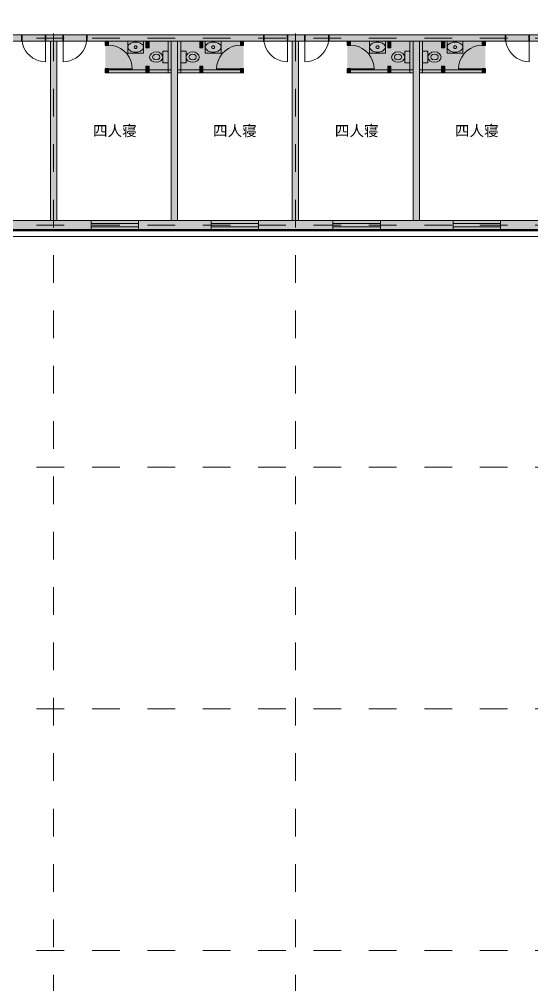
# Model space of a CAD drawing. Header units: millimetres. Extents: x -765001 to 8514001, y -765001 to 8412001.
# Drawn here: x 34744 to 54170, y 30374 to 66991 of the extents above; entities that cross this region are included whole.
import ezdxf
from ezdxf.enums import TextEntityAlignment as Align

# ---------------------------------------------------------------- set-up
doc = ezdxf.new("R2010")
doc.units = ezdxf.units.MM
doc.header["$LTSCALE"] = 3000
doc.linetypes.add('DASHED', pattern=[0.7, 0.35, -0.35])
for name, color, linetype, lineweight in [('A-ANNO-TEXT', 7, 'CONTINUOUS', 13), ('A-DASH', 8, 'DASHED', 9), ('A-DIM', 8, 'CONTINUOUS', 9), ('A-DOOR', 7, 'CONTINUOUS', 35), ('A-FLOR', 7, 'CONTINUOUS', 18), ('A-FURN', 8, 'CONTINUOUS', 13), ('A-HATCH', 8, 'CONTINUOUS', 9), ('A-WALL', 7, 'CONTINUOUS', 50)]:
    doc.layers.add(name, color=color, linetype=linetype, lineweight=lineweight)
doc.styles.add('HZ', font='simsun.ttc')

msp = doc.modelspace()

# ---------------------------------------------------------------- hatches: boundary and pattern name
at = {"layer": 'A-HATCH'}
h = msp.add_hatch(color=254, dxfattribs=at)
h.dxf.hatch_style = 1
h.paths.add_polyline_path([(17885, 66160), (62040, 66160), (62040, 66400), (17885, 66400)])
h = msp.add_hatch(color=7, dxfattribs=at)
h.dxf.hatch_style = 1
h.paths.add_polyline_path([(34840, 66160), (35740, 66160), (35740, 66400), (34840, 66400)])
h = msp.add_hatch(color=7, dxfattribs=at)
h.dxf.hatch_style = 1
h.paths.add_polyline_path([(36405, 66160), (37305, 66160), (37305, 66400), (36405, 66400)])
h = msp.add_hatch(color=7, dxfattribs=at)
h.dxf.hatch_style = 1
h.paths.add_polyline_path([(44010, 66160), (44910, 66160), (44910, 66400), (44010, 66400)])
h = msp.add_hatch(color=7, dxfattribs=at)
h.dxf.hatch_style = 1
h.paths.add_polyline_path([(45575, 66160), (46475, 66160), (46475, 66400), (45575, 66400)])
h = msp.add_hatch(color=7, dxfattribs=at)
h.dxf.hatch_style = 1
h.paths.add_polyline_path([(53180, 66160), (54080, 66160), (54080, 66400), (53180, 66400)])
h = msp.add_hatch(color=254, dxfattribs=at)
h.dxf.hatch_style = 1
h.paths.add_polyline_path([(35920, 59365), (36160, 59365), (36160, 66160), (35920, 66160)])
h = msp.add_hatch(color=254, dxfattribs=at)
h.dxf.hatch_style = 1
h.paths.add_polyline_path([(38005, 66160), (38125, 66160), (38125, 66010), (38005, 66010)])
h = msp.add_hatch(color=7, dxfattribs=at)
h.dxf.hatch_style = 1
h.paths.add_polyline_path([(38005, 66160), (40505, 66160), (40505, 64960), (38005, 64960)])
h = msp.add_hatch(color=254, dxfattribs=at)
h.dxf.hatch_style = 1
h.paths.add_polyline_path([(39545, 66160), (39665, 66160), (39665, 65910), (39545, 65910)])
h = msp.add_hatch(color=254, dxfattribs=at)
h.dxf.hatch_style = 1
h.paths.add_polyline_path([(40385, 66160), (40505, 66160), (40505, 64960), (40385, 64960)])
h = msp.add_hatch(color=254, dxfattribs=at)
h.dxf.hatch_style = 1
h.paths.add_polyline_path([(40505, 59365), (40745, 59365), (40745, 66160), (40505, 66160)])
h = msp.add_hatch(color=254, dxfattribs=at)
h.dxf.hatch_style = 1
h.paths.add_polyline_path([(40865, 66160), (40745, 66160), (40745, 64960), (40865, 64960)])
h = msp.add_hatch(color=7, dxfattribs=at)
h.dxf.hatch_style = 1
h.paths.add_polyline_path([(43245, 66160), (40745, 66160), (40745, 64960), (43245, 64960)])
h = msp.add_hatch(color=254, dxfattribs=at)
h.dxf.hatch_style = 1
h.paths.add_polyline_path([(41705, 66160), (41585, 66160), (41585, 65910), (41705, 65910)])
h = msp.add_hatch(color=254, dxfattribs=at)
h.dxf.hatch_style = 1
h.paths.add_polyline_path([(43245, 66160), (43125, 66160), (43125, 66010), (43245, 66010)])
h = msp.add_hatch(color=254, dxfattribs=at)
h.dxf.hatch_style = 1
h.paths.add_polyline_path([(45090, 59365), (45330, 59365), (45330, 66160), (45090, 66160)])
h = msp.add_hatch(color=254, dxfattribs=at)
h.dxf.hatch_style = 1
h.paths.add_polyline_path([(47175, 66160), (47295, 66160), (47295, 66010), (47175, 66010)])
h = msp.add_hatch(color=7, dxfattribs=at)
h.dxf.hatch_style = 1
h.paths.add_polyline_path([(47175, 66160), (49675, 66160), (49675, 64960), (47175, 64960)])
h = msp.add_hatch(color=254, dxfattribs=at)
h.dxf.hatch_style = 1
h.paths.add_polyline_path([(48715, 66160), (48835, 66160), (48835, 65910), (48715, 65910)])
h = msp.add_hatch(color=254, dxfattribs=at)
h.dxf.hatch_style = 1
h.paths.add_polyline_path([(49555, 66160), (49675, 66160), (49675, 64960), (49555, 64960)])
h = msp.add_hatch(color=254, dxfattribs=at)
h.dxf.hatch_style = 1
h.paths.add_polyline_path([(49675, 59365), (49915, 59365), (49915, 66160), (49675, 66160)])
h = msp.add_hatch(color=254, dxfattribs=at)
h.dxf.hatch_style = 1
h.paths.add_polyline_path([(50035, 66160), (49915, 66160), (49915, 64960), (50035, 64960)])
h = msp.add_hatch(color=7, dxfattribs=at)
h.dxf.hatch_style = 1
h.paths.add_polyline_path([(52415, 66160), (49915, 66160), (49915, 64960), (52415, 64960)])
h = msp.add_hatch(color=254, dxfattribs=at)
h.dxf.hatch_style = 1
h.paths.add_polyline_path([(50875, 66160), (50755, 66160), (50755, 65910), (50875, 65910)])
h = msp.add_hatch(color=254, dxfattribs=at)
h.dxf.hatch_style = 1
h.paths.add_polyline_path([(52415, 66160), (52295, 66160), (52295, 66010), (52415, 66010)])
h = msp.add_hatch(color=254, dxfattribs=at)
h.dxf.hatch_style = 1
h.paths.add_polyline_path([(39545, 65210), (39665, 65210), (39665, 64960), (39545, 64960)])
h = msp.add_hatch(color=254, dxfattribs=at)
h.dxf.hatch_style = 1
h.paths.add_polyline_path([(41705, 65210), (41585, 65210), (41585, 64960), (41705, 64960)])
h = msp.add_hatch(color=254, dxfattribs=at)
h.dxf.hatch_style = 1
h.paths.add_polyline_path([(48715, 65210), (48835, 65210), (48835, 64960), (48715, 64960)])
h = msp.add_hatch(color=254, dxfattribs=at)
h.dxf.hatch_style = 1
h.paths.add_polyline_path([(50875, 65210), (50755, 65210), (50755, 64960), (50875, 64960)])
h = msp.add_hatch(color=254, dxfattribs=at)
h.dxf.hatch_style = 1
h.paths.add_polyline_path([(38005, 65110), (38125, 65110), (38125, 64960), (38005, 64960)])
h = msp.add_hatch(color=254, dxfattribs=at)
h.dxf.hatch_style = 1
h.paths.add_polyline_path([(38005, 65080), (40505, 65080), (40505, 64960), (38005, 64960)])
h = msp.add_hatch(color=254, dxfattribs=at)
h.dxf.hatch_style = 1
h.paths.add_polyline_path([(43245, 65080), (40745, 65080), (40745, 64960), (43245, 64960)])
h = msp.add_hatch(color=254, dxfattribs=at)
h.dxf.hatch_style = 1
h.paths.add_polyline_path([(43245, 65110), (43125, 65110), (43125, 64960), (43245, 64960)])
h = msp.add_hatch(color=254, dxfattribs=at)
h.dxf.hatch_style = 1
h.paths.add_polyline_path([(47175, 65110), (47295, 65110), (47295, 64960), (47175, 64960)])
h = msp.add_hatch(color=254, dxfattribs=at)
h.dxf.hatch_style = 1
h.paths.add_polyline_path([(47175, 65080), (49675, 65080), (49675, 64960), (47175, 64960)])
h = msp.add_hatch(color=254, dxfattribs=at)
h.dxf.hatch_style = 1
h.paths.add_polyline_path([(52415, 65080), (49915, 65080), (49915, 64960), (52415, 64960)])
h = msp.add_hatch(color=254, dxfattribs=at)
h.dxf.hatch_style = 1
h.paths.add_polyline_path([(52415, 65110), (52295, 65110), (52295, 64960), (52415, 64960)])
h = msp.add_hatch(color=7, dxfattribs=at)
h.dxf.hatch_style = 1
h.paths.add_polyline_path([(38100.707, 62759.935), (38629.293, 62759.935), (38629.293, 62765.065), (38100.707, 62765.065)])
h = msp.add_hatch(color=7, dxfattribs=at)
h.dxf.hatch_style = 1
h.paths.add_polyline_path([(42653.207, 62759.935), (43181.793, 62759.935), (43181.793, 62765.065), (42653.207, 62765.065)])
h = msp.add_hatch(color=7, dxfattribs=at)
h.dxf.hatch_style = 1
h.paths.add_polyline_path([(47270.707, 62759.935), (47799.293, 62759.935), (47799.293, 62765.065), (47270.707, 62765.065)])
h = msp.add_hatch(color=7, dxfattribs=at)
h.dxf.hatch_style = 1
h.paths.add_polyline_path([(51823.207, 62759.935), (52351.793, 62759.935), (52351.793, 62765.065), (51823.207, 62765.065)])
h = msp.add_hatch(color=254, dxfattribs=at)
h.dxf.hatch_style = 1
h.paths.add_polyline_path([(17515, 58995), (62040, 58995), (62040, 59365), (17515, 59365)])
h = msp.add_hatch(color=7, dxfattribs=at)
h.dxf.hatch_style = 1
h.paths.add_polyline_path([(37465, 58995), (39265, 58995), (39265, 59365), (37465, 59365)])
h = msp.add_hatch(color=7, dxfattribs=at)
h.dxf.hatch_style = 1
h.paths.add_polyline_path([(42017.5, 58995), (43817.5, 58995), (43817.5, 59365), (42017.5, 59365)])
h = msp.add_hatch(color=7, dxfattribs=at)
h.dxf.hatch_style = 1
h.paths.add_polyline_path([(46635, 58995), (48435, 58995), (48435, 59365), (46635, 59365)])
h = msp.add_hatch(color=7, dxfattribs=at)
h.dxf.hatch_style = 1
h.paths.add_polyline_path([(51187.5, 58995), (52987.5, 58995), (52987.5, 59365), (51187.5, 59365)])

# ---------------------------------------------------------------- linework, layer by layer
at = {"layer": 'A-DASH'}
for p, q in [((36040, 21300), (36040, 77280)), ((45210, 21300), (45210, 77280)), ((16500, 66280), (73160, 66280)), ((16500, 59180), (73160, 59180)), ((16500, 50010), (73160, 50010)), ((16500, 40840), (73160, 40840)), ((16500, 31670), (73160, 31670))]:
    msp.add_line(p, q, dxfattribs=at)
at = {"layer": 'A-DIM'}
for p, q in [((38125, 66010), (38281.283, 65996.327)), ((38281.283, 65996.327), (38432.818, 65955.723)), ((38432.818, 65955.723), (38575, 65889.423)), ((42817.182, 65955.723), (42675, 65889.423)), ((42968.717, 65996.327), (42817.182, 65955.723)), ((43125, 66010), (42968.717, 65996.327)), ((47295, 66010), (47451.283, 65996.327)), ((47451.283, 65996.327), (47602.818, 65955.723)), ((47602.818, 65955.723), (47745, 65889.423)), ((51987.182, 65955.723), (51845, 65889.423)), ((52138.717, 65996.327), (51987.182, 65955.723)), ((52295, 66010), (52138.717, 65996.327)), ((38575, 65889.423), (38703.509, 65799.44)), ((38703.509, 65799.44), (38814.44, 65688.509)), ((38814.44, 65688.509), (38904.423, 65560)), ((38904.423, 65560), (38970.723, 65417.818)), ((42345.577, 65560), (42279.277, 65417.818)), ((42435.56, 65688.509), (42345.577, 65560)), ((42546.491, 65799.44), (42435.56, 65688.509)), ((42675, 65889.423), (42546.491, 65799.44)), ((47745, 65889.423), (47873.509, 65799.44)), ((47873.509, 65799.44), (47984.44, 65688.509)), ((47984.44, 65688.509), (48074.423, 65560)), ((48074.423, 65560), (48140.723, 65417.818)), ((51515.577, 65560), (51449.277, 65417.818)), ((51605.56, 65688.509), (51515.577, 65560)), ((51716.491, 65799.44), (51605.56, 65688.509)), ((51845, 65889.423), (51716.491, 65799.44)), ((38970.723, 65417.818), (39011.327, 65266.283)), ((39011.327, 65266.283), (39025, 65110)), ((42238.673, 65266.283), (42225, 65110)), ((42279.277, 65417.818), (42238.673, 65266.283)), ((48140.723, 65417.818), (48181.327, 65266.283)), ((48181.327, 65266.283), (48195, 65110)), ((51408.673, 65266.283), (51395, 65110)), ((51449.277, 65417.818), (51408.673, 65266.283))]:
    msp.add_line(p, q, dxfattribs=at)
for points in [[(34840, 66280), (34849.161, 66151.917), (34876.456, 66026.441), (34921.331, 65906.126), (34982.872, 65793.423), (35059.825, 65690.625), (35150.625, 65599.825), (35253.423, 65522.872), (35366.126, 65461.331), (35486.441, 65416.456), (35611.917, 65389.161), (35740, 65380)], [(36405, 65380), (36533.083, 65389.161), (36658.559, 65416.456), (36778.874, 65461.331), (36891.577, 65522.872), (36994.375, 65599.825), (37085.175, 65690.625), (37162.128, 65793.423), (37223.669, 65906.126), (37268.544, 66026.441), (37295.839, 66151.917), (37305, 66280)], [(44010, 66280), (44019.161, 66151.917), (44046.456, 66026.441), (44091.331, 65906.126), (44152.872, 65793.423), (44229.825, 65690.625), (44320.625, 65599.825), (44423.423, 65522.872), (44536.126, 65461.331), (44656.441, 65416.456), (44781.917, 65389.161), (44910, 65380)], [(45575, 65380), (45703.083, 65389.161), (45828.559, 65416.456), (45948.874, 65461.331), (46061.577, 65522.872), (46164.375, 65599.825), (46255.175, 65690.625), (46332.128, 65793.423), (46393.669, 65906.126), (46438.544, 66026.441), (46465.839, 66151.917), (46475, 66280)], [(53180, 66280), (53189.161, 66151.917), (53216.456, 66026.441), (53261.331, 65906.126), (53322.872, 65793.423), (53399.825, 65690.625), (53490.625, 65599.825), (53593.423, 65522.872), (53706.126, 65461.331), (53826.441, 65416.456), (53951.917, 65389.161), (54080, 65380)]]:
    msp.add_lwpolyline(points, dxfattribs=at)
for points in [[(39455, 65935), (39425.291, 65852.562), (39342.047, 65786.452), (39221.756, 65749.764), (39088.244, 65749.764), (38967.953, 65786.452), (38884.709, 65852.562), (38855, 65935), (38884.709, 66017.438), (38967.953, 66083.548), (39088.244, 66120.236), (39221.756, 66120.236), (39342.047, 66083.548), (39425.291, 66017.438), (39455, 65935)], [(39217, 65935), (39205.159, 65905.611), (39174.159, 65887.447), (39135.841, 65887.447), (39104.841, 65905.611), (39093, 65935), (39104.841, 65964.389), (39135.841, 65982.553), (39174.159, 65982.553), (39205.159, 65964.389), (39217, 65935)], [(41795, 65935), (41824.709, 65852.562), (41907.953, 65786.452), (42028.244, 65749.764), (42161.756, 65749.764), (42282.047, 65786.452), (42365.291, 65852.562), (42395, 65935), (42365.291, 66017.438), (42282.047, 66083.548), (42161.756, 66120.236), (42028.244, 66120.236), (41907.953, 66083.548), (41824.709, 66017.438), (41795, 65935)], [(42033, 65935), (42044.841, 65905.611), (42075.841, 65887.447), (42114.159, 65887.447), (42145.159, 65905.611), (42157, 65935), (42145.159, 65964.389), (42114.159, 65982.553), (42075.841, 65982.553), (42044.841, 65964.389), (42033, 65935)], [(48625, 65935), (48595.291, 65852.562), (48512.047, 65786.452), (48391.756, 65749.764), (48258.244, 65749.764), (48137.953, 65786.452), (48054.709, 65852.562), (48025, 65935), (48054.709, 66017.438), (48137.953, 66083.548), (48258.244, 66120.236), (48391.756, 66120.236), (48512.047, 66083.548), (48595.291, 66017.438), (48625, 65935)], [(48387, 65935), (48375.159, 65905.611), (48344.159, 65887.447), (48305.841, 65887.447), (48274.841, 65905.611), (48263, 65935), (48274.841, 65964.389), (48305.841, 65982.553), (48344.159, 65982.553), (48375.159, 65964.389), (48387, 65935)], [(50965, 65935), (50994.709, 65852.562), (51077.953, 65786.452), (51198.244, 65749.764), (51331.756, 65749.764), (51452.047, 65786.452), (51535.291, 65852.562), (51565, 65935), (51535.291, 66017.438), (51452.047, 66083.548), (51331.756, 66120.236), (51198.244, 66120.236), (51077.953, 66083.548), (50994.709, 66017.438), (50965, 65935)], [(51203, 65935), (51214.841, 65905.611), (51245.841, 65887.447), (51284.159, 65887.447), (51315.159, 65905.611), (51327, 65935), (51315.159, 65964.389), (51284.159, 65982.553), (51245.841, 65982.553), (51214.841, 65964.389), (51203, 65935)], [(40185, 65560), (40165.97, 65485.377), (40111.777, 65422.114), (40030.671, 65379.843), (39935, 65365), (39839.329, 65379.843), (39758.223, 65422.114), (39704.03, 65485.377), (39685, 65560), (39704.03, 65634.623), (39758.223, 65697.886), (39839.329, 65740.157), (39935, 65755), (40030.671, 65740.157), (40111.777, 65697.886), (40165.97, 65634.623), (40185, 65560)], [(40075, 65560), (40056.244, 65506), (40005, 65466.469), (39935, 65452), (39865, 65466.469), (39813.756, 65506), (39795, 65560), (39813.756, 65614), (39865, 65653.531), (39935, 65668), (40005, 65653.531), (40056.244, 65614), (40075, 65560)], [(41065, 65560), (41084.03, 65485.377), (41138.223, 65422.114), (41219.329, 65379.843), (41315, 65365), (41410.671, 65379.843), (41491.777, 65422.114), (41545.97, 65485.377), (41565, 65560), (41545.97, 65634.623), (41491.777, 65697.886), (41410.671, 65740.157), (41315, 65755), (41219.329, 65740.157), (41138.223, 65697.886), (41084.03, 65634.623), (41065, 65560)], [(41175, 65560), (41193.756, 65506), (41245, 65466.469), (41315, 65452), (41385, 65466.469), (41436.244, 65506), (41455, 65560), (41436.244, 65614), (41385, 65653.531), (41315, 65668), (41245, 65653.531), (41193.756, 65614), (41175, 65560)], [(49355, 65560), (49335.97, 65485.377), (49281.777, 65422.114), (49200.671, 65379.843), (49105, 65365), (49009.329, 65379.843), (48928.223, 65422.114), (48874.03, 65485.377), (48855, 65560), (48874.03, 65634.623), (48928.223, 65697.886), (49009.329, 65740.157), (49105, 65755), (49200.671, 65740.157), (49281.777, 65697.886), (49335.97, 65634.623), (49355, 65560)], [(49245, 65560), (49226.244, 65506), (49175, 65466.469), (49105, 65452), (49035, 65466.469), (48983.756, 65506), (48965, 65560), (48983.756, 65614), (49035, 65653.531), (49105, 65668), (49175, 65653.531), (49226.244, 65614), (49245, 65560)], [(50235, 65560), (50254.03, 65485.377), (50308.223, 65422.114), (50389.329, 65379.843), (50485, 65365), (50580.671, 65379.843), (50661.777, 65422.114), (50715.97, 65485.377), (50735, 65560), (50715.97, 65634.623), (50661.777, 65697.886), (50580.671, 65740.157), (50485, 65755), (50389.329, 65740.157), (50308.223, 65697.886), (50254.03, 65634.623), (50235, 65560)], [(50345, 65560), (50363.756, 65506), (50415, 65466.469), (50485, 65452), (50555, 65466.469), (50606.244, 65506), (50625, 65560), (50606.244, 65614), (50555, 65653.531), (50485, 65668), (50415, 65653.531), (50363.756, 65614), (50345, 65560)]]:
    msp.add_lwpolyline(points, close=True, dxfattribs=at)
at = {"layer": 'A-DOOR'}
for p, q in [((34840, 66160), (34840, 66400)), ((35740, 66160), (35740, 66400)), ((36405, 66160), (36405, 66400)), ((37305, 66160), (37305, 66400)), ((44010, 66160), (44010, 66400)), ((44910, 66160), (44910, 66400)), ((45575, 66160), (45575, 66400)), ((46475, 66160), (46475, 66400)), ((53180, 66160), (53180, 66400)), ((54080, 66160), (54080, 66400)), ((38005, 66010), (38125, 66010)), ((43245, 66010), (43125, 66010)), ((47175, 66010), (47295, 66010)), ((52415, 66010), (52295, 66010)), ((38005, 65110), (38125, 65110)), ((43245, 65110), (43125, 65110)), ((47175, 65110), (47295, 65110)), ((52415, 65110), (52295, 65110))]:
    msp.add_line(p, q, dxfattribs=at)
at = {"layer": 'A-FLOR'}
for p, q in [((35740, 66280), (35740, 65380)), ((36405, 66280), (36405, 65380)), ((44910, 66280), (44910, 65380)), ((45575, 66280), (45575, 65380)), ((54080, 66280), (54080, 65380)), ((38125, 65110), (39025, 65110)), ((43125, 65110), (42225, 65110)), ((47295, 65110), (48195, 65110)), ((52295, 65110), (51395, 65110)), ((37465, 59365), (39265, 59365)), ((37465, 58995), (37465, 59365)), ((39265, 58995), (39265, 59365)), ((42017.5, 59365), (43817.5, 59365)), ((42017.5, 58995), (42017.5, 59365)), ((43817.5, 58995), (43817.5, 59365)), ((46635, 59365), (48435, 59365)), ((46635, 58995), (46635, 59365)), ((48435, 58995), (48435, 59365)), ((51187.5, 59365), (52987.5, 59365)), ((51187.5, 58995), (51187.5, 59365)), ((52987.5, 58995), (52987.5, 59365)), ((37465, 58995), (39265, 58995)), ((42017.5, 58995), (43817.5, 58995)), ((46635, 58995), (48435, 58995)), ((51187.5, 58995), (52987.5, 58995))]:
    msp.add_line(p, q, dxfattribs=at)
for points in [[(17755, 58755), (17755, 76025), (71905, 76025), (71905, 22555), (55115, 22555), (55115, 58755)], [(17885, 66160), (62040, 66160), (62040, 66400), (17885, 66400)], [(35920, 59365), (36160, 59365), (36160, 66160), (35920, 66160)], [(38005, 66160), (38125, 66160), (38125, 66010), (38005, 66010)], [(39545, 66160), (39665, 66160), (39665, 65910), (39545, 65910)], [(40385, 66160), (40505, 66160), (40505, 64960), (40385, 64960)], [(40505, 59365), (40745, 59365), (40745, 66160), (40505, 66160)], [(40865, 66160), (40745, 66160), (40745, 64960), (40865, 64960)], [(41705, 66160), (41585, 66160), (41585, 65910), (41705, 65910)], [(43245, 66160), (43125, 66160), (43125, 66010), (43245, 66010)], [(45090, 59365), (45330, 59365), (45330, 66160), (45090, 66160)], [(47175, 66160), (47295, 66160), (47295, 66010), (47175, 66010)], [(48715, 66160), (48835, 66160), (48835, 65910), (48715, 65910)], [(49555, 66160), (49675, 66160), (49675, 64960), (49555, 64960)], [(49675, 59365), (49915, 59365), (49915, 66160), (49675, 66160)], [(50035, 66160), (49915, 66160), (49915, 64960), (50035, 64960)], [(50875, 66160), (50755, 66160), (50755, 65910), (50875, 65910)], [(52415, 66160), (52295, 66160), (52295, 66010), (52415, 66010)], [(39545, 65210), (39665, 65210), (39665, 64960), (39545, 64960)], [(41705, 65210), (41585, 65210), (41585, 64960), (41705, 64960)], [(48715, 65210), (48835, 65210), (48835, 64960), (48715, 64960)], [(50875, 65210), (50755, 65210), (50755, 64960), (50875, 64960)], [(38005, 65110), (38125, 65110), (38125, 64960), (38005, 64960)], [(38005, 65080), (40505, 65080), (40505, 64960), (38005, 64960)], [(43245, 65080), (40745, 65080), (40745, 64960), (43245, 64960)], [(43245, 65110), (43125, 65110), (43125, 64960), (43245, 64960)], [(47175, 65110), (47295, 65110), (47295, 64960), (47175, 64960)], [(47175, 65080), (49675, 65080), (49675, 64960), (47175, 64960)], [(52415, 65080), (49915, 65080), (49915, 64960), (52415, 64960)], [(52415, 65110), (52295, 65110), (52295, 64960), (52415, 64960)], [(17515, 58995), (62040, 58995), (62040, 59365), (17515, 59365)]]:
    msp.add_lwpolyline(points, close=True, dxfattribs=at)
at = {"layer": 'A-FURN'}
for p, q in [((37465, 59241.667), (39265, 59241.667)), ((37465, 59118.333), (39265, 59118.333)), ((42017.5, 59241.667), (43817.5, 59241.667)), ((42017.5, 59118.333), (43817.5, 59118.333)), ((46635, 59241.667), (48435, 59241.667)), ((46635, 59118.333), (48435, 59118.333)), ((51187.5, 59241.667), (52987.5, 59241.667)), ((51187.5, 59118.333), (52987.5, 59118.333))]:
    msp.add_line(p, q, dxfattribs=at)
for points in [[(38855, 66160), (39455, 66160), (39455, 65710), (38855, 65710)], [(42395, 66160), (41795, 66160), (41795, 65710), (42395, 65710)], [(48025, 66160), (48625, 66160), (48625, 65710), (48025, 65710)], [(51565, 66160), (50965, 66160), (50965, 65710), (51565, 65710)], [(40185, 65780), (40385, 65780), (40385, 65340), (40185, 65340)], [(41065, 65780), (40865, 65780), (40865, 65340), (41065, 65340)], [(49355, 65780), (49555, 65780), (49555, 65340), (49355, 65340)], [(50235, 65780), (50035, 65780), (50035, 65340), (50235, 65340)]]:
    msp.add_lwpolyline(points, close=True, dxfattribs=at)
at = {"layer": 'A-WALL'}
msp.add_lwpolyline([(17515, 58995), (17515, 76265), (72145, 76265), (72145, 22315), (54875, 22315), (54875, 58995)], close=True, dxfattribs=at)

# ---------------------------------------------------------------- texts
at = {"layer": 'A-ANNO-TEXT', "style": 'HZ'}
for p in [(38365, 62762.5), (42917.5, 62762.5), (47535, 62762.5), (52087.5, 62762.5)]:
    msp.add_text('四人寝', height=405, dxfattribs=at).set_placement(p, align=Align.MIDDLE_CENTER)

doc.saveas('drawing.dxf')
